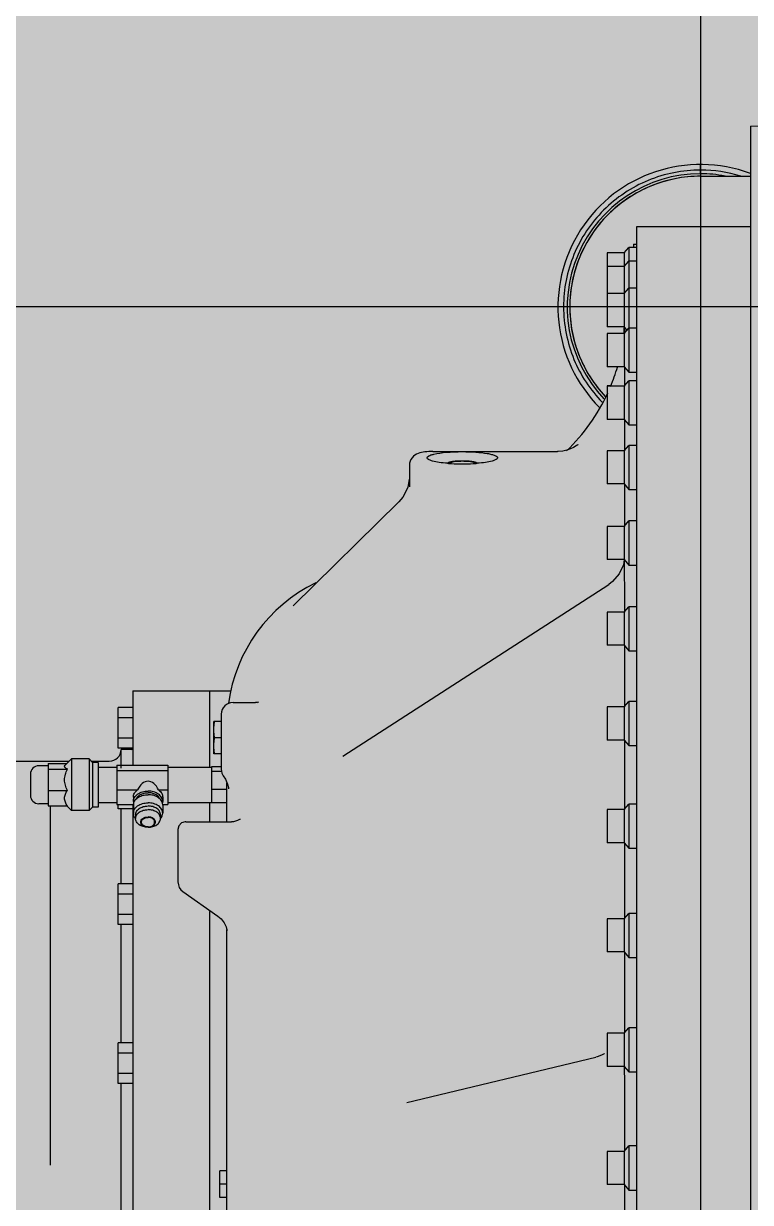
# Model space of a CAD drawing. Extents: x -18489 to 195597, y -1599 to 112111.
# Drawn here: x -14585 to -14545.8, y 3067 to 3130.6 of the extents above; entities that cross this region are included whole.
import ezdxf

# ---------------------------------------------------------------- set-up
doc = ezdxf.new("R2010")
doc.units = 0
doc.header["$LTSCALE"] = 100
for name, color, linetype in [('188K-SM-03-F10-MECH-EQ-Y2257103$0$0 Xref', 8, 'Continuous'), ('188K-SM-03-F10-MECH-EQ-Y2257103$0$M-EQU-FOUNDATION', 8, 'Continuous'), ('188K-SM-03-F10-MECH-EQ-Y2257103$0$Micron CUP L10 HVAC EQU$0$M-MECH-EQU', 136, 'Continuous'), ('188K-SM-03-F10-MECH-EQ-Y2257103$0$Micron CUP L10 HVAC EQU$0$M-PHASE1 AREA', 252, 'Continuous')]:
    doc.layers.add(name, color=color, linetype=linetype)

# ---------------------------------------------------------------- blocks, each defined once
blk = doc.blocks.new('188K-SM-03-F10-MECH-EQ-Y2257103$0$Micron CUP L10 HVAC EQU$0$A$C0c53ceb0')
at = {"layer": '188K-SM-03-F10-MECH-EQ-Y2257103$0$Micron CUP L10 HVAC EQU$0$M-PHASE1 AREA'}
for p, q in [((15946.39442, 22878.08583), (15946.39442, 19633.4986)), ((15973.29009, 22076.66688), (16052.90497, 22079.44709)), ((15973.29009, 22076.66037), (15973.29009, 20755.90123)), ((15946.39442, 22055.9493), (15946.39442, 22050.95456)), ((15946.44437, 22050.95454), (15946.44784, 22055.94928)), ((15946.43347, 22049.60608), (15973.29009, 22049.60608)), ((15973.29009, 22022.36767), (15911.88678, 22022.36767)), ((15911.88678, 22022.36767), (15911.88678, 20810.79399)), ((15905.16286, 22008.2019), (15907.66495, 22011.14627)), ((15905.16286, 22008.18191), (15907.67481, 22011.13789)), ((15910.28826, 22011.15788), (15907.67481, 22011.15788)), ((15907.67481, 22011.15788), (15907.67481, 22003.79178)), ((15911.88678, 22011.13789), (15907.67481, 22011.13789)), ((15910.28826, 22012.85269), (15911.88678, 22012.85269)), ((15910.28826, 22012.85269), (15910.28826, 22011.13789)), ((15905.16286, 22008.2019), (15896.02848, 22008.2019)), ((15896.02848, 22008.2019), (15896.02848, 21968.36151)), ((15905.16286, 22008.18191), (15896.02848, 22008.18191)), ((15905.16286, 22008.2019), (15905.16286, 21968.36151)), ((15905.16286, 22000.83369), (15896.02848, 22000.83369)), ((15905.16286, 22000.83369), (15907.67481, 22003.78968)), ((15911.88678, 22003.78968), (15907.67481, 22003.78968)), ((15907.67481, 22003.78968), (15907.67481, 21943.76913)), ((15905.16286, 21986.24967), (15896.02848, 21986.24967)), ((15905.16286, 21986.24967), (15907.67481, 21989.20565)), ((15911.88678, 21989.20565), (15907.67481, 21989.20565)), ((18509.19987, 21979.03032), (13383.58898, 21979.03032)), ((15905.16286, 21968.36151), (15896.02848, 21968.36151)), ((15905.16286, 21968.36151), (15906.75546, 21966.48739)), ((15905.16286, 21964.61327), (15907.67481, 21967.56925)), ((15905.54346, 21964.61327), (15905.54346, 21967.91364)), ((15911.88678, 21967.56925), (15907.67481, 21967.56925)), ((15905.16286, 21964.7497), (15896.02848, 21964.7497)), ((15896.02848, 21964.7497), (15896.02848, 21946.72511)), ((15905.16286, 21964.61327), (15896.02848, 21964.61327)), ((15905.16286, 21964.61327), (15905.16286, 21946.72511)), ((15905.16286, 21946.72511), (15896.02848, 21946.72511)), ((15905.16286, 21946.72511), (15907.67481, 21943.76913)), ((15905.54346, 21936.19662), (15905.54346, 21946.27724)), ((15907.67481, 21943.76913), (15911.88678, 21943.76913)), ((15897.84196, 21936.36907), (15896.02848, 21936.36907)), ((15896.02848, 21936.36907), (15896.02848, 21918.30846)), ((15905.16286, 21936.19662), (15896.02848, 21936.19662)), ((15905.16286, 21936.19662), (15907.67481, 21939.1526)), ((15905.16286, 21936.19662), (15905.16286, 21918.30846)), ((15911.88678, 21939.1526), (15907.67481, 21939.1526)), ((15907.67481, 21939.1526), (15907.67481, 21915.35248)), ((15905.16286, 21918.30846), (15896.02848, 21918.30846)), ((15905.16286, 21918.30846), (15907.67481, 21915.35248)), ((15905.54346, 21901.35712), (15905.54346, 21917.86058)), ((15907.67481, 21915.35248), (15911.88678, 21915.35248)), ((15877.93981, 21903.19046), (15876.22483, 21902.37754)), ((15879.37387, 21904.06352), (15877.93981, 21903.19046)), ((15880.16822, 21904.65071), (15879.37387, 21904.06352)), ((15880.21739, 21904.69038), (15880.16822, 21904.65071)), ((15905.16286, 21901.35712), (15907.67481, 21904.3131)), ((15911.88678, 21904.3131), (15907.67481, 21904.3131)), ((15907.67481, 21904.3131), (15907.67481, 21880.51298)), ((15802.02051, 21900.99675), (15869.18125, 21900.99675)), ((15869.56199, 21901.00059), (15869.18231, 21900.99674)), ((15872.09886, 21901.22512), (15869.56199, 21901.00059)), ((15874.29463, 21901.70911), (15872.09886, 21901.22512)), ((15876.22483, 21902.37754), (15874.29463, 21901.70911)), ((15905.16286, 21901.35712), (15896.02848, 21901.35712)), ((15896.02848, 21901.35712), (15896.02848, 21883.46896)), ((15905.16286, 21901.35712), (15905.16286, 21883.46896)), ((15789.33388, 21893.55192), (15789.33388, 21881.83596)), ((15789.12257, 21886.10021), (15788.41482, 21881.60012)), ((15905.16286, 21883.46896), (15896.02848, 21883.46896)), ((15905.16286, 21883.46896), (15907.67481, 21880.51298)), ((15788.41482, 21881.60012), (15785.71291, 21876.27508)), ((15905.54346, 21860.53295), (15905.54346, 21883.02109)), ((15907.67481, 21880.51298), (15911.88678, 21880.51298)), ((15726.56801, 21817.66186), (15783.65632, 21873.88287)), ((15785.71291, 21876.27508), (15783.657, 21873.88348)), ((15905.16286, 21860.53295), (15896.02848, 21860.53295)), ((15896.02848, 21860.53295), (15896.02848, 21842.6448)), ((15905.16286, 21860.53295), (15907.67481, 21863.48894)), ((15905.16286, 21860.53295), (15905.16286, 21842.6448)), ((15911.88678, 21863.48894), (15907.67481, 21863.48894)), ((15907.67481, 21863.48894), (15907.67481, 21839.68881)), ((15905.16286, 21842.6448), (15896.02848, 21842.6448)), ((15904.76798, 21839.82558), (15902.50293, 21834.8842)), ((15905.17437, 21842.64314), (15904.76798, 21839.82558)), ((15905.16286, 21842.6448), (15907.67481, 21839.68881)), ((15905.39926, 21838.28299), (15905.45458, 21841.11325)), ((15905.45458, 21841.11325), (15905.49505, 21842.25388)), ((15907.67481, 21839.68881), (15911.88678, 21839.68881)), ((15902.50293, 21834.8842), (15898.92978, 21830.78172)), ((15905.54346, 21827.50291), (15905.39926, 21833.95753)), ((15753.34906, 21736.52262), (15896.83938, 21829.21822)), ((15898.92978, 21830.78172), (15896.83988, 21829.21854)), ((15905.54346, 21814.23758), (15905.54346, 21827.5136)), ((15726.57508, 21817.66882), (15726.56801, 21817.66186)), ((15905.16286, 21814.23758), (15896.02848, 21814.23758)), ((15896.02848, 21814.23758), (15896.02848, 21796.34943)), ((15905.16286, 21814.23758), (15907.67481, 21817.19357)), ((15905.16286, 21814.23758), (15905.16286, 21796.34943)), ((15911.88678, 21817.19357), (15907.67481, 21817.19357)), ((15907.67481, 21817.19357), (15907.67481, 21793.39344)), ((15905.16286, 21796.34943), (15896.02848, 21796.34943)), ((15905.16286, 21796.34943), (15907.67481, 21793.39344)), ((15905.54346, 21763.05328), (15905.54346, 21795.90155)), ((15907.67481, 21793.39344), (15911.88678, 21793.39344)), ((15640.13905, 21771.80662), (15681.49748, 21771.80662)), ((15640.13905, 21771.80662), (15640.13905, 21731.67266)), ((15681.49748, 21771.80662), (15681.49748, 21730.57506)), ((15692.89943, 21771.55289), (15681.49748, 21771.55289)), ((15640.13905, 21762.74869), (15632.22259, 21762.74869)), ((15632.22259, 21740.77479), (15632.22259, 21762.74869)), ((15694.18411, 21765.4633), (15706.25611, 21765.4633)), ((15707.24396, 21765.52199), (15706.25607, 21765.46337)), ((15707.86856, 21765.64231), (15707.24396, 21765.52199)), ((15707.55221, 21765.50278), (15707.86856, 21765.64231)), ((15905.16286, 21763.05328), (15896.02848, 21763.05328)), ((15896.02848, 21763.05328), (15896.02848, 21745.16512)), ((15905.16286, 21763.05328), (15907.67481, 21766.00926)), ((15905.16286, 21763.05328), (15905.16286, 21745.16512)), ((15911.88678, 21766.00926), (15907.67481, 21766.00926)), ((15907.67481, 21766.00926), (15907.67481, 21742.20913)), ((15640.13905, 21757.25521), (15632.22259, 21757.25521)), ((15687.84079, 21759.11839), (15687.84079, 21729.53085)), ((15687.84079, 21755.15541), (15683.85719, 21755.15541)), ((15683.85719, 21737.71129), (15683.85719, 21755.15541)), ((15640.13905, 21746.26826), (15632.22259, 21746.26826)), ((15687.84079, 21746.43335), (15684.21874, 21746.43335)), ((15905.16286, 21745.16512), (15896.02848, 21745.16512)), ((15905.16286, 21745.16512), (15907.67481, 21742.20913)), ((15905.54346, 21707.62379), (15905.54346, 21744.71724)), ((15640.13905, 21740.77479), (15632.22259, 21740.77479)), ((15639.37785, 21740.09003), (15633.79573, 21740.09003)), ((15633.79573, 21729.94105), (15633.79573, 21740.09003)), ((15687.84079, 21737.71129), (15683.85719, 21737.71129)), ((15907.67481, 21742.20913), (15911.88678, 21742.20913)), ((15489.67555, 21733.74672), (15605.70752, 21733.74672)), ((15594.54328, 21731.33626), (15589.46862, 21731.33626)), ((15594.54328, 21732.52166), (15604.48247, 21732.52166)), ((15594.54328, 21732.52166), (15594.54328, 21709.5985)), ((15606.97618, 21735.01538), (15603.65956, 21731.69876)), ((15616.49116, 21735.01538), (15606.97618, 21735.01538)), ((15606.97618, 21735.01538), (15606.97618, 21707.10478)), ((15618.39415, 21733.11238), (15616.49116, 21735.01538)), ((15616.49116, 21735.01538), (15616.49116, 21707.10478)), ((15617.75982, 21733.74672), (15627.45241, 21733.74672)), ((15621.43895, 21733.11238), (15618.39415, 21733.11238)), ((15618.39415, 21733.11238), (15618.39415, 21709.00778)), ((15621.43895, 21733.11238), (15621.43895, 21709.00778)), ((15631.58825, 21731.67266), (15658.99139, 21731.67266)), ((15631.58825, 21731.67266), (15631.58825, 21710.4475)), ((15658.99139, 21731.67266), (15658.99139, 21710.4475)), ((15687.84079, 21730.79535), (15682.56315, 21730.79535)), ((15682.56315, 21730.79535), (15682.56315, 21711.32481)), ((15584.90144, 21726.76907), (15584.90144, 21715.3511)), ((15594.54328, 21729.45054), (15604.88679, 21729.45054)), ((15621.43895, 21730.57506), (15631.58825, 21730.57506)), ((15631.58825, 21728.82903), (15658.99139, 21728.82903)), ((15658.99139, 21730.57506), (15682.56315, 21730.57506)), ((15688.0803, 21728.18679), (15682.56315, 21728.18679)), ((15687.84079, 21729.52817), (15688.23282, 21727.33259)), ((15688.23282, 21727.33259), (15688.94873, 21725.94621)), ((15688.94894, 21725.94583), (15690.08568, 21724.04342)), ((15594.54328, 21717.98896), (15604.88679, 21717.98896)), ((15631.58825, 21718.21645), (15642.61682, 21718.21645)), ((15654.0524, 21718.21645), (15658.99139, 21718.21645)), ((15690.88559, 21718.45152), (15682.56315, 21718.45152)), ((15690.08568, 21724.04342), (15691.1935, 21721.37803)), ((15690.88559, 21701.01913), (15690.88559, 21722.11886)), ((15691.1935, 21721.37803), (15691.6682, 21719.48499)), ((15691.6682, 21719.48499), (15691.7697, 21718.78925)), ((15621.43895, 21711.5451), (15631.58825, 21711.5451)), ((15640.40546, 21714.33198), (15640.40546, 21711.99957)), ((15656.26376, 21714.33198), (15656.26376, 21711.99957)), ((15658.99139, 21711.5451), (15682.56315, 21711.5451)), ((15681.49748, 21711.65605), (15681.49748, 21701.01913)), ((15594.54328, 21710.78391), (15589.46862, 21710.78391)), ((15594.54328, 21709.5985), (15604.88679, 21709.5985)), ((15595.73582, 21515.61578), (15595.73582, 21709.5985)), ((15606.97618, 21707.10478), (15604.48247, 21709.5985)), ((15616.49116, 21707.10478), (15606.97618, 21707.10478)), ((15618.39415, 21709.00778), (15616.49116, 21707.10478)), ((15621.43895, 21709.00778), (15618.39415, 21709.00778)), ((15631.58825, 21710.4475), (15640.46444, 21710.4475)), ((15632.22259, 21707.96715), (15632.22259, 21710.4475)), ((15640.13905, 21707.96715), (15632.22259, 21707.96715)), ((15633.79573, 21667.54818), (15633.79573, 21707.96715)), ((15640.13905, 21710.4475), (15640.13905, 21343.63268)), ((15640.40546, 21710.07738), (15640.40546, 21705.66618)), ((15656.20478, 21710.4475), (15658.99139, 21710.4475)), ((15656.26376, 21710.07738), (15656.26376, 21705.66618)), ((15690.88559, 21711.32481), (15682.56315, 21711.32481)), ((15905.16286, 21707.62379), (15896.02848, 21707.62379)), ((15896.02848, 21707.62379), (15896.02848, 21689.73563)), ((15905.16286, 21707.62379), (15907.67481, 21710.57977)), ((15905.16286, 21707.62379), (15905.16286, 21689.73563)), ((15911.88678, 21710.57977), (15907.67481, 21710.57977)), ((15907.67481, 21710.57977), (15907.67481, 21686.77964)), ((15641.59801, 21704.82292), (15641.59801, 21702.84037)), ((15655.07122, 21704.82292), (15655.07122, 21702.84037)), ((15665.03526, 21698.94942), (15664.49739, 21696.82895)), ((15666.45369, 21700.41519), (15665.03526, 21698.94942)), ((15668.37952, 21701.00914), (15666.45369, 21700.41519)), ((15668.69136, 21701.01913), (15668.37952, 21701.00914)), ((15668.68769, 21701.01913), (15693.31049, 21701.01913)), ((15694.42408, 21701.08582), (15693.31021, 21701.01912)), ((15696.62116, 21701.65389), (15694.42408, 21701.08582)), ((15697.75614, 21702.27527), (15696.62116, 21701.65389)), ((15697.94782, 21702.42192), (15697.75614, 21702.27527)), ((15697.86525, 21702.3286), (15697.94782, 21702.42192)), ((15664.49739, 21696.82881), (15664.49739, 21668.54482)), ((15905.16286, 21689.73563), (15896.02848, 21689.73563)), ((15905.16286, 21689.73563), (15907.67481, 21686.77964)), ((15905.54346, 21649.09414), (15905.54346, 21689.28775)), ((15907.67481, 21686.77964), (15911.88678, 21686.77964)), ((15640.13905, 21667.54818), (15632.22259, 21667.54818)), ((15632.22259, 21645.57428), (15632.22259, 21667.54818)), ((15640.13905, 21662.0547), (15632.22259, 21662.0547)), ((15667.17839, 21663.36552), (15686.03648, 21650.03083)), ((15640.13905, 21651.06775), (15632.22259, 21651.06775)), ((15681.49748, 21652.62068), (15681.49748, 21343.63268)), ((15686.03613, 21650.03108), (15687.74429, 21648.57608)), ((15687.74429, 21648.57608), (15689.37368, 21646.51382)), ((15905.16286, 21648.64627), (15896.02848, 21648.64627)), ((15896.02848, 21648.64627), (15896.02848, 21630.75811)), ((15905.16286, 21648.64627), (15907.67481, 21651.60225)), ((15905.16286, 21648.64627), (15905.16286, 21630.75811)), ((15911.88678, 21651.60225), (15907.67481, 21651.60225)), ((15907.67481, 21651.60225), (15907.67481, 21627.80213)), ((15640.13905, 21645.57428), (15632.22259, 21645.57428)), ((15633.79573, 21581.63428), (15633.79573, 21645.57428)), ((15689.37368, 21646.51382), (15690.43152, 21644.39954)), ((15690.43152, 21644.39954), (15690.92559, 21642.72328)), ((15690.88559, 21343.63268), (15690.88559, 21642.859)), ((15690.92559, 21642.72328), (15691.00696, 21642.27274)), ((15905.16286, 21630.75811), (15896.02848, 21630.75811)), ((15905.16286, 21630.75811), (15907.67481, 21627.80213)), ((15905.54346, 21587.31037), (15905.54346, 21630.31024)), ((15907.67481, 21627.80213), (15911.88678, 21627.80213)), ((15905.16286, 21586.86249), (15896.02848, 21586.86249)), ((15896.02848, 21586.86249), (15896.02848, 21568.97434)), ((15905.16286, 21586.86249), (15907.67481, 21589.81848)), ((15905.16286, 21586.86249), (15905.16286, 21568.97434)), ((15911.88678, 21589.81848), (15907.67481, 21589.81848)), ((15907.67481, 21589.81848), (15907.67481, 21566.01835)), ((15640.13905, 21581.63428), (15632.22259, 21581.63428)), ((15632.22259, 21559.66038), (15632.22259, 21581.63428)), ((15640.13905, 21576.14081), (15632.22259, 21576.14081)), ((15787.87377, 21549.50525), (15889.87986, 21573.94671)), ((15890.69369, 21574.16292), (15889.87708, 21573.94611)), ((15893.02344, 21575.03296), (15890.69369, 21574.16292)), ((15894.34925, 21575.73237), (15893.02344, 21575.03296)), ((15894.6541, 21575.92499), (15894.34925, 21575.73237)), ((15894.56922, 21575.86501), (15894.6541, 21575.92499)), ((15640.13905, 21565.15386), (15632.22259, 21565.15386)), ((15905.16286, 21568.97434), (15896.02848, 21568.97434)), ((15905.16286, 21568.97434), (15907.67481, 21566.01835)), ((15905.54346, 21559.91757), (15905.40337, 21568.69132)), ((15907.67481, 21566.01835), (15911.88678, 21566.01835)), ((15640.13905, 21559.66038), (15632.22259, 21559.66038)), ((15633.79573, 21480.64866), (15633.79573, 21559.66038)), ((15905.54346, 21523.49741), (15905.54346, 21559.93265)), ((15905.16286, 21523.04954), (15896.02848, 21523.04954)), ((15896.02848, 21523.04954), (15896.02848, 21505.16138)), ((15905.16286, 21523.04954), (15907.67481, 21526.00552)), ((15905.16286, 21523.04954), (15905.16286, 21505.16138)), ((15911.88678, 21526.00552), (15907.67481, 21526.00552)), ((15907.67481, 21526.00552), (15907.67481, 21502.2054)), ((15690.88559, 21512.51717), (15687.00348, 21512.51717)), ((15687.00348, 21498.25739), (15687.00348, 21512.51717)), ((15690.88559, 21505.38728), (15687.00348, 21505.38728)), ((15905.16286, 21505.16138), (15896.02848, 21505.16138)), ((15905.16286, 21505.16138), (15907.67481, 21502.2054)), ((15905.54346, 21458.45787), (15905.54346, 21504.71351)), ((15907.67481, 21502.2054), (15911.88678, 21502.2054)), ((15690.88559, 21498.25739), (15687.00348, 21498.25739))]:
    blk.add_line(p, q, dxfattribs=at)
for centre, radius, start, end in [((15946.39442, 21979.03032), 76.91897, 69.52357114, 224.94230081), ((15946.39442, 21979.03032), 71.92423, 90, 223.52705063), ((15946.39442, 21979.03032), 70.57575, 89.96834303, 223.20917748), ((15946.39442, 21979.03032), 71.92423, 79.42711874, 89.96021126), ((15946.33319, 21978.62132), 74.33094, 72.9541782, 89.91322984), ((15804.05037, 21974.77953), 101.49308, 354.25743841, 356.36731486), ((15804.05037, 21974.77953), 101.49308, 337.61625142, 343.88222477), ((15804.05037, 21974.77953), 101.49308, 313.62032441, 335.4410261), ((15816.74492, 21979.99188), 85.66994, 265.39759368, 266.08199102), ((15817.13011, 21985.60287), 91.29414, 266.0814244, 266.77616324), ((15817.86384, 22000.73379), 106.44244, 266.83986747, 270.00648948), ((15817.87881, 21856.70511), 38.97271, 87.7291923, 92.2708077), ((15817.95957, 21998.34359), 104.05227, 269.95713091, 273.19651214), ((15818.6275, 21985.60287), 91.29414, 273.22383676, 273.9185756), ((15819.0127, 21979.99188), 85.66994, 273.91800898, 274.60240632), ((13901.93946, 21836.12054), 2003.46095, 359.93930709, 0.06069308), ((15776.13978, 21753.39124), 85.25419, 116, 172.13377664), ((15694.18411, 21759.11999), 6.34332, 90, 180), ((15627.45241, 21740.09003), 6.34332, 270, 0), ((15639.37785, 21740.85123), 0.7612, 270, 0), ((15589.46862, 21726.76907), 4.56719, 90, 180), ((15589.46862, 21715.3511), 4.56719, 180, 270), ((15644.4438, 21712.00509), 4.03834, 180.07840114, 193.91142294), ((15652.22543, 21712.00509), 4.03834, 346.08857706, 359.92159886), ((15644.37611, 21710.07691), 3.97064, 174.61632231, 179.99318141), ((15644.47195, 21710.0659), 4.06709, 166.10242595, 174.58854661), ((15652.19728, 21710.0659), 4.06709, 5.41145339, 13.89757405), ((15652.29312, 21710.07691), 3.97064, 0.00681859, 5.38367769), ((15645.85587, 21706.44789), 5.66639, 220.14919108, 220.83498994), ((15644.95567, 21702.84039), 3.35766, 180.00026839, 181.35938312), ((15651.71355, 21702.84039), 3.35766, 358.64061688, 359.99973161), ((15650.81335, 21706.44789), 5.66639, 319.16501007, 319.85080892), ((15670.83649, 21668.5432), 6.33911, 179.98543973, 234.83426575)]:
    blk.add_arc(centre, radius, start, end, dxfattribs=at)
blk.add_ellipse((15648.33461, 21707.60387), major_axis=(0, -15.31794), ratio=0.51763809, start_param=2.336189153, end_param=3.946996154, dxfattribs=at)
for points, knots in [([(15946.39442, 22052.95226), (15936.79709, 22052.95284), (15917.36026, 22049.11339), (15892.76892, 22032.66173), (15876.31328, 22008.06982), (15872.47217, 21988.63029), (15872.47229, 21979.03032)], [0, 0, 0, 0, 0.249558444, 0.499965223, 0.750373005, 1, 1, 1, 1]), ([(15946.43347, 22049.60608), (15941.82137, 22049.60608), (15932.57163, 22048.69637), (15919.24985, 22044.65509), (15906.96673, 22038.09213), (15896.20135, 22029.25914), (15887.36577, 22018.49576), (15880.80051, 22006.2139), (15876.7569, 21992.89256), (15875.84684, 21983.64263), (15875.84684, 21979.03032)], [0, 0, 0, 0, 0.124999372, 0.249998523, 0.374997326, 0.499997968, 0.624997385, 0.749997945, 0.874995117, 1, 1, 1, 1]), ([(15872.47444, 21979.03035), (15872.5822, 21969.41477), (15876.17881, 21950.35195), (15886.90941, 21934.18915), (15893.34871, 21927.54766)], [0, 0, 0, 0, 0.509687996, 1, 1, 1, 1]), ([(15875.84684, 21979.03032), (15875.84684, 21974.60462), (15876.68416, 21965.73099), (15880.40989, 21952.90854), (15886.46788, 21941.00928), (15891.92965, 21933.96589), (15894.95792, 21930.7387)], [0, 0, 0, 0, 0.250008001, 0.500001836, 0.75000308, 1, 1, 1, 1]), ([(15802.02051, 21900.99675), (15800.57935, 21900.99675), (15797.90337, 21900.86259), (15793.90397, 21900.18942), (15790.34327, 21897.89591), (15789.33388, 21894.99952), (15789.33388, 21893.55192)], [0, 0, 0, 0, 0.263363137, 0.489381211, 0.735460014, 1, 1, 1, 1]), ([(15798.84885, 21897.59586), (15798.84885, 21898.0565), (15799.77358, 21898.67258), (15801.01494, 21899.15033), (15801.95702, 21899.41248), (15802.48257, 21899.53804)], [0, 0, 0, 0, 0.325754754, 0.617885614, 1, 1, 1, 1]), ([(15809.87069, 21894.59818), (15808.36043, 21894.71986), (15805.65954, 21895.01485), (15802.55932, 21895.577), (15800.62936, 21896.17935), (15799.5816, 21896.62802), (15798.84885, 21897.19585), (15798.84885, 21897.59586)], [0, 0, 0, 0, 0.387817028, 0.693697175, 0.809096653, 0.897614368, 1, 1, 1, 1]), ([(15802.48257, 21899.53804), (15804.6963, 21900.06695), (15809.83857, 21900.69718), (15814.99368, 21900.90038), (15817.8759, 21900.90038)], [0, 0, 0, 0, 0.441242089, 1, 1, 1, 1]), ([(15817.88172, 21900.90038), (15820.31063, 21900.90038), (15824.81067, 21900.75546), (15830.09862, 21900.19895), (15833.52525, 21899.51826), (15835.28984, 21898.96071), (15836.44169, 21898.43551), (15836.90876, 21897.8428), (15836.90876, 21897.59586)], [0, 0, 0, 0, 0.368842991, 0.683322095, 0.805774351, 0.899343976, 0.962501026, 1, 1, 1, 1]), ([(15836.90876, 21897.59586), (15836.90876, 21897.19585), (15836.17602, 21896.62802), (15835.12826, 21896.17935), (15833.19829, 21895.577), (15830.09807, 21895.01485), (15827.39719, 21894.71986), (15825.88692, 21894.59818)], [0, 0, 0, 0, 0.102385632, 0.190903347, 0.306302825, 0.612182972, 1, 1, 1, 1]), ([(15817.87881, 21895.84927), (15817.64234, 21895.84503), (15817.28777, 21895.83849), (15816.8145, 21895.83046), (15816.51975, 21895.82402), (15816.28158, 21895.8221), (15816.05206, 21895.8084), (15815.76403, 21895.79279), (15815.47641, 21895.77662), (15815.24624, 21895.7638), (15815.07357, 21895.75419), (15814.92987, 21895.74612), (15814.81448, 21895.7398), (15814.74333, 21895.73554), (15814.68419, 21895.73285), (15814.63316, 21895.72754), (15814.54245, 21895.71872), (15814.36203, 21895.70073), (15814.10378, 21895.67521), (15813.79401, 21895.64454), (15813.56189, 21895.62147), (15813.40676, 21895.60621), (15813.32989, 21895.59838), (15813.2636, 21895.59249), (15813.21969, 21895.58516), (15813.17418, 21895.57828), (15813.11784, 21895.56952), (15813.0274, 21895.55561), (15812.86926, 21895.53121), (15812.64326, 21895.49638), (15812.41734, 21895.46154), (15812.2591, 21895.43716), (15812.1688, 21895.42321), (15812.11209, 21895.41454), (15812.06735, 21895.4075), (15812.02031, 21895.40082), (15811.97802, 21895.38986), (15811.92341, 21895.37732), (15811.85195, 21895.36038), (15811.76216, 21895.33929), (15811.61876, 21895.30549), (15811.47528, 21895.27171), (15811.33185, 21895.23792), (15811.2242, 21895.21258), (15811.14368, 21895.19356), (15811.08966, 21895.18091), (15811.06325, 21895.17453), (15811.03931, 21895.16938), (15811.0281, 21895.16459), (15811.00923, 21895.15758), (15810.9818, 21895.14699), (15810.93238, 21895.12822), (15810.87083, 21895.10474), (15810.79687, 21895.07657), (15810.69829, 21895.03901), (15810.59973, 21895.00144), (15810.50109, 21894.96388), (15810.43962, 21894.94039), (15810.39623, 21894.92398), (15810.37502, 21894.91573), (15810.36212, 21894.91108), (15810.35707, 21894.90582), (15810.34806, 21894.89946), (15810.33515, 21894.88916), (15810.31849, 21894.87632), (15810.29873, 21894.8609), (15810.2723, 21894.84034), (15810.22608, 21894.80437), (15810.16003, 21894.75298), (15810.08079, 21894.69131), (15810.02796, 21894.65019), (15810.00154, 21894.62964)], [0, 0, 0, 0, 0.0625, 0.09375, 0.125, 0.140625, 0.15625, 0.1875, 0.21875, 0.234375, 0.25, 0.265625, 0.2734375, 0.28125, 0.28515625, 0.2890625, 0.296875, 0.3125, 0.34375, 0.375, 0.40625, 0.4140625, 0.421875, 0.4296875, 0.43359375, 0.4375, 0.4453125, 0.453125, 0.46875, 0.5, 0.53125, 0.546875, 0.5546875, 0.5625, 0.56640625, 0.5703125, 0.578125, 0.5859375, 0.59375, 0.609375, 0.625, 0.65625, 0.671875, 0.6875, 0.703125, 0.70703125, 0.7109375, 0.71484375, 0.716796875, 0.71875, 0.7265625, 0.734375, 0.75, 0.765625, 0.78125, 0.8125, 0.828125, 0.84375, 0.8515625, 0.85546875, 0.857421875, 0.859375, 0.86328125, 0.8671875, 0.875, 0.8828125, 0.890625, 0.90625, 0.9375, 0.96875, 1, 1, 1, 1]), ([(15816.3346, 21895.64722), (15815.64522, 21895.61987), (15814.39494, 21895.53753), (15812.7225, 21895.30542), (15811.64213, 21895.03234), (15811.01425, 21894.73345), (15810.95036, 21894.53975)], [0, 0, 0, 0, 0.37053365, 0.676803945, 0.890457233, 1, 1, 1, 1]), ([(15825.75607, 21894.62964), (15825.73043, 21894.64979), (15825.67915, 21894.6901), (15825.60223, 21894.75056), (15825.53812, 21894.80095), (15825.49326, 21894.83622), (15825.4676, 21894.85637), (15825.44842, 21894.87149), (15825.43224, 21894.88408), (15825.41973, 21894.89417), (15825.41092, 21894.90043), (15825.40615, 21894.90554), (15825.39308, 21894.9103), (15825.37164, 21894.91868), (15825.32775, 21894.9354), (15825.26559, 21894.9593), (15825.16583, 21894.99754), (15825.06616, 21895.03579), (15824.96643, 21895.07402), (15824.89174, 21895.10271), (15824.82916, 21895.12658), (15824.77985, 21895.14577), (15824.74733, 21895.15755), (15824.7252, 21895.16745), (15824.69798, 21895.17359), (15824.67184, 21895.17986), (15824.61902, 21895.19233), (15824.54001, 21895.21106), (15824.43454, 21895.23602), (15824.29396, 21895.26931), (15824.15333, 21895.3026), (15824.01279, 21895.33589), (15823.92478, 21895.35668), (15823.85477, 21895.37336), (15823.80118, 21895.38573), (15823.75994, 21895.39649), (15823.71295, 21895.40323), (15823.66841, 21895.41029), (15823.6119, 21895.41901), (15823.52194, 21895.43302), (15823.36431, 21895.45752), (15823.1392, 21895.49252), (15822.91416, 21895.52754), (15822.7339, 21895.55551), (15822.63298, 21895.57135), (15822.56494, 21895.58173), (15822.52138, 21895.58908), (15822.45385, 21895.59513), (15822.37586, 21895.60311), (15822.2708, 21895.61351), (15822.13985, 21895.62659), (15821.93012, 21895.64746), (15821.66807, 21895.67359), (15821.40585, 21895.69965), (15821.22256, 21895.71802), (15821.13057, 21895.72703), (15821.07856, 21895.73246), (15821.02091, 21895.73509), (15820.95077, 21895.73933), (15820.83748, 21895.74558), (15820.63972, 21895.75677), (15820.35697, 21895.77265), (15820.07418, 21895.7885), (15819.84823, 21895.80133), (15819.67795, 21895.81051), (15819.53865, 21895.81959), (15819.41653, 21895.82097), (15819.29627, 21895.82338), (15819.14531, 21895.82605), (15818.90414, 21895.8305), (15818.48191, 21895.83821), (15818.12006, 21895.84485), (15817.87881, 21895.84927)], [0, 0, 0, 0, 0.03125, 0.0625, 0.09375, 0.109375, 0.1171875, 0.125, 0.1328125, 0.13671875, 0.140625, 0.142578125, 0.14453125, 0.1484375, 0.15625, 0.171875, 0.1875, 0.21875, 0.234375, 0.25, 0.265625, 0.2734375, 0.28125, 0.28515625, 0.2890625, 0.29296875, 0.296875, 0.3125, 0.328125, 0.34375, 0.375, 0.390625, 0.40625, 0.4140625, 0.421875, 0.4296875, 0.43359375, 0.4375, 0.4453125, 0.453125, 0.46875, 0.5, 0.53125, 0.546875, 0.5625, 0.56640625, 0.5703125, 0.578125, 0.5859375, 0.59375, 0.609375, 0.625, 0.65625, 0.6875, 0.703125, 0.7109375, 0.71484375, 0.71875, 0.7265625, 0.734375, 0.75, 0.78125, 0.8125, 0.828125, 0.84375, 0.859375, 0.8671875, 0.875, 0.890625, 0.90625, 0.9375, 1, 1, 1, 1]), ([(15824.13116, 21894.99524), (15823.51338, 21895.21854), (15821.9328, 21895.48428), (15820.35304, 21895.61033), (15819.42301, 21895.64722)], [0, 0, 0, 0, 0.413755808, 1, 1, 1, 1]), ([(15824.80726, 21894.53975), (15824.77452, 21894.639), (15824.54407, 21894.83338), (15824.29313, 21894.93669), (15824.13116, 21894.99524)], [0, 0, 0, 0, 0.377670072, 1, 1, 1, 1]), ([(15683.85719, 21750.79438), (15683.85719, 21751.52365), (15683.92422, 21752.98405), (15684.10706, 21754.43351), (15684.21874, 21755.15541)], [0, 0, 0, 0, 0.499581087, 1, 1, 1, 1]), ([(15684.21874, 21746.43335), (15684.10706, 21747.15526), (15683.92422, 21748.60472), (15683.85719, 21750.06511), (15683.85719, 21750.79438)], [0, 0, 0, 0, 0.500418918, 1, 1, 1, 1]), ([(15683.85719, 21742.07232), (15683.85719, 21742.80159), (15683.92422, 21744.26198), (15684.10706, 21745.71145), (15684.21874, 21746.43335)], [0, 0, 0, 0, 0.499581087, 1, 1, 1, 1]), ([(15684.21874, 21737.71129), (15684.10706, 21738.4332), (15683.92422, 21739.88266), (15683.85719, 21741.34305), (15683.85719, 21742.07232)], [0, 0, 0, 0, 0.500418918, 1, 1, 1, 1]), ([(15604.88679, 21729.45054), (15604.72614, 21729.5337), (15604.4237, 21729.69963), (15604.01308, 21729.96563), (15603.6785, 21730.23868), (15603.43343, 21730.52124), (15603.29427, 21730.82193), (15603.29129, 21731.13749), (15603.42539, 21731.43906), (15603.57335, 21731.61252), (15603.65957, 21731.69876)], [0, 0, 0, 0, 0.174117047, 0.331798464, 0.47033713, 0.588523319, 0.689240802, 0.782462266, 0.882625236, 1, 1, 1, 1]), ([(15604.88679, 21717.98896), (15604.42649, 21718.87819), (15603.82611, 21720.26731), (15603.37621, 21722.22133), (15603.25751, 21723.71975), (15603.37621, 21725.21817), (15603.82611, 21727.17219), (15604.42649, 21728.56132), (15604.88679, 21729.45054)], [0, 0, 0, 0, 0.250384352, 0.375286291, 0.499999998, 0.624713707, 0.749615648, 1, 1, 1, 1]), ([(15604.88679, 21709.5985), (15604.65876, 21709.92097), (15604.23421, 21710.57572), (15603.71924, 21711.61014), (15603.37806, 21712.68662), (15603.25695, 21713.79373), (15603.37806, 21714.90084), (15603.71924, 21715.97732), (15604.23421, 21717.01174), (15604.65876, 21717.66649), (15604.88679, 21717.98896)], [0, 0, 0, 0, 0.130062604, 0.256540354, 0.379456473, 0.499999999, 0.620543527, 0.743459646, 0.869937396, 1, 1, 1, 1]), ([(15640.40546, 21714.33198), (15640.40546, 21714.69067), (15640.50667, 21715.42401), (15640.95047, 21716.46791), (15641.66357, 21717.42574), (15642.27834, 21717.96733), (15642.61682, 21718.21645)], [0, 0, 0, 0, 0.232442341, 0.472924853, 0.727653159, 1, 1, 1, 1]), ([(15654.0524, 21718.21645), (15654.39088, 21717.96733), (15655.00566, 21717.42574), (15655.71876, 21716.46791), (15656.16255, 21715.42401), (15656.26376, 21714.69067), (15656.26376, 21714.33198)], [0, 0, 0, 0, 0.272346841, 0.527075147, 0.767557659, 1, 1, 1, 1]), ([(15640.40546, 21711.99957), (15640.40546, 21712.3677), (15640.51231, 21713.12114), (15640.97981, 21714.19026), (15641.72972, 21715.16666), (15643.10033, 21716.33066), (15645.33336, 21717.34037), (15647.31318, 21717.60632), (15648.33461, 21717.60632)], [0, 0, 0, 0, 0.103456442, 0.210669765, 0.32449915, 0.446431376, 0.712943019, 1, 1, 1, 1]), ([(15640.52391, 21711.04276), (15640.60468, 21711.36969), (15640.85394, 21712.02176), (15641.4494, 21712.91538), (15642.25222, 21713.71868), (15643.59635, 21714.66064), (15645.64408, 21715.46986), (15647.42265, 21715.68414), (15648.33461, 21715.68414)], [0, 0, 0, 0, 0.104029122, 0.21335618, 0.329451805, 0.452802778, 0.718279104, 1, 1, 1, 1]), ([(15641.84932, 21713.28846), (15642.05489, 21713.80547), (15642.74296, 21714.80622), (15644.2803, 21715.90525), (15646.20462, 21716.60481), (15647.61449, 21716.76307), (15648.33461, 21716.76307)], [0, 0, 0, 0, 0.21539931, 0.456374287, 0.72120373, 1, 1, 1, 1]), ([(15656.26376, 21711.99957), (15656.26376, 21712.3677), (15656.15692, 21713.12114), (15655.68941, 21714.19026), (15654.9395, 21715.16666), (15653.56889, 21716.33066), (15651.33586, 21717.34037), (15649.35605, 21717.60632), (15648.33461, 21717.60632)], [0, 0, 0, 0, 0.103456442, 0.210669765, 0.32449915, 0.446431376, 0.712943019, 1, 1, 1, 1]), ([(15654.81991, 21713.28846), (15654.61433, 21713.80547), (15653.92627, 21714.80622), (15652.38892, 21715.90525), (15650.46461, 21716.60481), (15649.05474, 21716.76307), (15648.33461, 21716.76307)], [0, 0, 0, 0, 0.21539931, 0.456374287, 0.72120373, 1, 1, 1, 1]), ([(15656.14531, 21711.04276), (15656.06454, 21711.36969), (15655.81528, 21712.02176), (15655.21982, 21712.91538), (15654.41701, 21713.71868), (15653.07288, 21714.66064), (15651.02514, 21715.46986), (15649.24658, 21715.68414), (15648.33461, 21715.68414)], [0, 0, 0, 0, 0.104029122, 0.21335618, 0.329451805, 0.452802778, 0.718279104, 1, 1, 1, 1]), ([(15640.40546, 21705.66618), (15640.40546, 21706.03431), (15640.51231, 21706.78775), (15640.97981, 21707.85687), (15641.72972, 21708.83327), (15643.10033, 21709.99727), (15645.33336, 21711.00698), (15647.31318, 21711.27293), (15648.33461, 21711.27293)], [0, 0, 0, 0, 0.103456442, 0.210669765, 0.32449915, 0.446431376, 0.712943019, 1, 1, 1, 1]), ([(15641.52466, 21702.79432), (15641.17764, 21703.20571), (15640.61327, 21704.10887), (15640.40546, 21705.16069), (15640.40546, 21705.66618)], [0, 0, 0, 0, 0.515678245, 1, 1, 1, 1]), ([(15641.59801, 21704.82292), (15641.59801, 21705.13568), (15641.68878, 21705.77581), (15642.08597, 21706.68413), (15642.7231, 21707.51368), (15643.88757, 21708.50262), (15645.78475, 21709.36047), (15647.4668, 21709.58642), (15648.33461, 21709.58642)], [0, 0, 0, 0, 0.103456442, 0.210669765, 0.32449915, 0.446431376, 0.712943019, 1, 1, 1, 1]), ([(15641.59801, 21702.84037), (15641.59801, 21703.15314), (15641.68878, 21703.79327), (15642.08597, 21704.70159), (15642.7231, 21705.53113), (15643.88757, 21706.52007), (15645.78475, 21707.37792), (15647.4668, 21707.60387), (15648.33461, 21707.60387)], [0, 0, 0, 0, 0.103456442, 0.210669765, 0.32449915, 0.446431376, 0.712943019, 1, 1, 1, 1]), ([(15656.26376, 21705.66618), (15656.26376, 21706.03431), (15656.15692, 21706.78775), (15655.68941, 21707.85687), (15654.9395, 21708.83327), (15653.56889, 21709.99727), (15651.33586, 21711.00698), (15649.35605, 21711.27293), (15648.33461, 21711.27293)], [0, 0, 0, 0, 0.103456442, 0.210669765, 0.32449915, 0.446431376, 0.712943019, 1, 1, 1, 1]), ([(15655.07122, 21704.82292), (15655.07122, 21705.13568), (15654.98044, 21705.77581), (15654.58325, 21706.68413), (15653.94613, 21707.51368), (15652.78165, 21708.50262), (15650.88447, 21709.36047), (15649.20242, 21709.58642), (15648.33461, 21709.58642)], [0, 0, 0, 0, 0.103456442, 0.210669765, 0.32449915, 0.446431376, 0.712943019, 1, 1, 1, 1]), ([(15655.07122, 21702.84037), (15655.07122, 21703.15314), (15654.98044, 21703.79327), (15654.58325, 21704.70159), (15653.94613, 21705.53113), (15652.78165, 21706.52007), (15650.88447, 21707.37792), (15649.20242, 21707.60387), (15648.33461, 21707.60387)], [0, 0, 0, 0, 0.103456442, 0.210669765, 0.32449915, 0.446431376, 0.712943019, 1, 1, 1, 1]), ([(15655.14456, 21702.79432), (15655.49158, 21703.20571), (15656.05596, 21704.10887), (15656.26376, 21705.16069), (15656.26376, 21705.66618)], [0, 0, 0, 0, 0.515678245, 1, 1, 1, 1]), ([(15648.33461, 21698.07688), (15647.47575, 21698.07688), (15645.81, 21698.29844), (15643.92732, 21699.13911), (15642.76339, 21700.10923), (15642.12027, 21700.92432), (15641.71037, 21701.81831), (15641.60631, 21702.45087), (15641.59895, 21702.76073)], [0, 0, 0, 0, 0.28658128, 0.553050067, 0.675143239, 0.789196022, 0.896578228, 1, 1, 1, 1]), ([(15648.33461, 21698.07688), (15647.82469, 21698.07688), (15646.83524, 21698.21098), (15645.53944, 21698.79356), (15644.74963, 21699.58369), (15644.42979, 21700.31613), (15644.35015, 21700.87577), (15644.42979, 21701.43541), (15644.74963, 21702.16784), (15645.53944, 21702.95798), (15646.83524, 21703.54055), (15647.82469, 21703.67466), (15648.33461, 21703.67466)], [0, 0, 0, 0, 0.14372588, 0.277152805, 0.39452528, 0.448202845, 0.5, 0.551797155, 0.60547472, 0.722847195, 0.85627412, 1, 1, 1, 1]), ([(15644.76967, 21700.87577), (15644.76967, 21701.04128), (15644.81773, 21701.38003), (15645.02793, 21701.86068), (15645.36505, 21702.2997), (15645.98125, 21702.82303), (15646.98523, 21703.27697), (15647.87535, 21703.39656), (15648.33461, 21703.39656)], [0, 0, 0, 0, 0.103456958, 0.210669749, 0.324495729, 0.446429324, 0.712929363, 1, 1, 1, 1]), ([(15648.33461, 21698.35497), (15647.87535, 21698.35497), (15646.98523, 21698.47456), (15645.98125, 21698.9285), (15645.36505, 21699.45184), (15645.02793, 21699.89085), (15644.81773, 21700.37151), (15644.76967, 21700.71026), (15644.76967, 21700.87577)], [0, 0, 0, 0, 0.287070636, 0.553570676, 0.675504272, 0.789330251, 0.896543042, 1, 1, 1, 1]), ([(15648.33461, 21698.07688), (15648.84453, 21698.07688), (15649.83399, 21698.21098), (15651.12979, 21698.79356), (15651.91959, 21699.58369), (15652.23943, 21700.31613), (15652.31907, 21700.87577), (15652.23943, 21701.43541), (15651.91959, 21702.16784), (15651.12979, 21702.95798), (15649.83399, 21703.54055), (15648.84453, 21703.67466), (15648.33461, 21703.67466)], [0, 0, 0, 0, 0.14372588, 0.277152805, 0.39452528, 0.448202845, 0.5, 0.551797155, 0.60547472, 0.722847195, 0.85627412, 1, 1, 1, 1]), ([(15651.89956, 21700.87577), (15651.89956, 21701.04128), (15651.8515, 21701.38003), (15651.64129, 21701.86068), (15651.30418, 21702.2997), (15650.68797, 21702.82303), (15649.68399, 21703.27697), (15648.79387, 21703.39656), (15648.33461, 21703.39656)], [0, 0, 0, 0, 0.103456958, 0.210669749, 0.324495729, 0.446429324, 0.712929363, 1, 1, 1, 1]), ([(15648.33461, 21698.07688), (15649.19348, 21698.07688), (15650.85922, 21698.29844), (15652.7419, 21699.13911), (15653.90583, 21700.10923), (15654.54895, 21700.92432), (15654.95886, 21701.81831), (15655.06292, 21702.45087), (15655.07027, 21702.76073)], [0, 0, 0, 0, 0.28658128, 0.553050067, 0.675143239, 0.789196022, 0.896578228, 1, 1, 1, 1]), ([(15648.33461, 21698.35497), (15648.79387, 21698.35497), (15649.68399, 21698.47456), (15650.68797, 21698.9285), (15651.30418, 21699.45184), (15651.64129, 21699.89085), (15651.8515, 21700.37151), (15651.89956, 21700.71026), (15651.89956, 21700.87577)], [0, 0, 0, 0, 0.287070636, 0.553570676, 0.675504272, 0.789330251, 0.896543042, 1, 1, 1, 1])]:
    blk.add_open_spline(points, degree=3, knots=knots, dxfattribs=at)
blk = doc.blocks.new('188K-SM-03-F10-MECH-EQ-Y2257103$0$Micron CUP L10 HVAC EQU')
at = {"layer": '188K-SM-03-F10-MECH-EQ-Y2257103$0$Micron CUP L10 HVAC EQU$0$M-MECH-EQU'}
blk.add_blockref('188K-SM-03-F10-MECH-EQ-Y2257103$0$Micron CUP L10 HVAC EQU$0$A$C0c53ceb0', (-206166.7, 2082.18), dxfattribs=at)
blk = doc.blocks.new('188K-SM-03-F10-MECH-EQ-Y2257103')
at = {"layer": '188K-SM-03-F10-MECH-EQ-Y2257103$0$M-EQU-FOUNDATION'}
h = blk.add_hatch(dxfattribs=at)
h.set_pattern_fill('AR-CONC', color=256, scale=0.1)
h.set_pattern_definition([(50, (4473.521, 709.199), (18.218467, -1.593909), [1.905, -20.955]), (355, (4473.521, 709.2), (-3.524342, 19.105685), [1.524, -16.764058]), (100.45144, (4475.04, 709.066), (14.694125, 17.511775), [1.619001, -17.809024]), (46.1842, (4473.521, 714.28), (27.107904, -4.204233), [2.8575, -31.4325]), (96.63556, (4475.78, 713.93), (23.740413, 24.742612), [2.428502, -26.71356]), (351.18415, (4473.52, 714.28), (23.740413, 24.742612), [2.285997, -25.145973]), (21, (4476.061, 713.009), (15.161439, -10.22652), [1.905, -20.955]), (326, (4476.061, 713.01), (6.180203, 18.418797), [1.524, -16.764]), (71.45144, (4477.325, 712.157), (21.341642, 8.192277), [1.619001, -17.808994]), (37.5, (4473.5214, 709.199), (0.3088603, 8.4555039), [0, -16.5608, 0, -17.018, 0, -16.8275]), (7.5, (4473.521, 709.199), (6.6819663, 10.0180575), [0, -9.7028, 0, -16.1798, 0, -6.4135]), (327.5, (4467.857, 709.199), (13.5590595, -0.5728744), [0, -6.35, 0, -19.812, 0, -26.289]), (317.5, (4465.317, 709.199), (14.812918, 2.542649), [0, -8.255, 0, -13.1572, 0, -18.669])])
h.paths.add_polyline_path([(-14928.149, 5602.459), (-14278.149, 5602.459), (-14278.149, 1902.459), (-14928.149, 1902.459)], flags=16)
h.paths.add_polyline_path([(-14933.149, 5607.459), (-14273.149, 5607.459), (-14273.149, 1897.459), (-14933.149, 1897.459)])
h = blk.add_hatch(dxfattribs=at)
h.set_pattern_fill('AR-CONC', color=256, scale=0.3)
h.set_pattern_definition([(50, (4473.52, 709.2), (54.6554, -4.78173), [5.715, -62.865]), (355, (4473.52, 709.2), (-10.57303, 57.31705), [4.572, -50.29218]), (100.45144, (4478.076, 708.8), (44.08237, 52.53533), [4.857, -53.42707]), (46.1842, (4473.52, 724.44), (81.32371, -12.6127), [8.5725, -94.2975]), (96.63556, (4480.3, 723.39), (71.22124, 74.22784), [7.2855, -80.14068]), (351.18415, (4473.52, 724.44), (71.22124, 74.22784), [6.858, -75.43792]), (21, (4481.14, 720.63), (45.48432, -30.67956), [5.715, -62.865]), (326, (4481.14, 720.63), (18.54061, 55.25639), [4.572, -50.292]), (71.45144, (4484.93, 718.07), (64.02493, 24.57683), [4.857, -53.42698]), (37.5, (4473.521, 709.2), (0.926581, 25.366512), [0, -49.6824, 0, -51.054, 0, -50.4825]), (7.5, (4473.52, 709.2), (20.0459, 30.054172), [0, -29.1084, 0, -48.5394, 0, -19.2405]), (327.5, (4456.529, 709.2), (40.677179, -1.718623), [0, -19.05, 0, -59.436, 0, -78.867]), (317.5, (4448.91, 709.2), (44.438754, 7.62795), [0, -24.765, 0, -39.4716, 0, -56.007])])
h.paths.add_polyline_path([(-14918.149, 5592.459), (-14288.149, 5592.459), (-14288.149, 1912.459), (-14918.149, 1912.459)])
at = {"layer": '188K-SM-03-F10-MECH-EQ-Y2257103$0$0 Xref', "xscale": 0.1, "yscale": 0.1, "zscale": 0.1}
blk.add_blockref('188K-SM-03-F10-MECH-EQ-Y2257103$0$Micron CUP L10 HVAC EQU', (4473.521, 709.199), dxfattribs=at)

msp = doc.modelspace()

# ---------------------------------------------------------------- block references
msp.add_blockref('188K-SM-03-F10-MECH-EQ-Y2257103', (0, 0))

doc.saveas('drawing.dxf')
